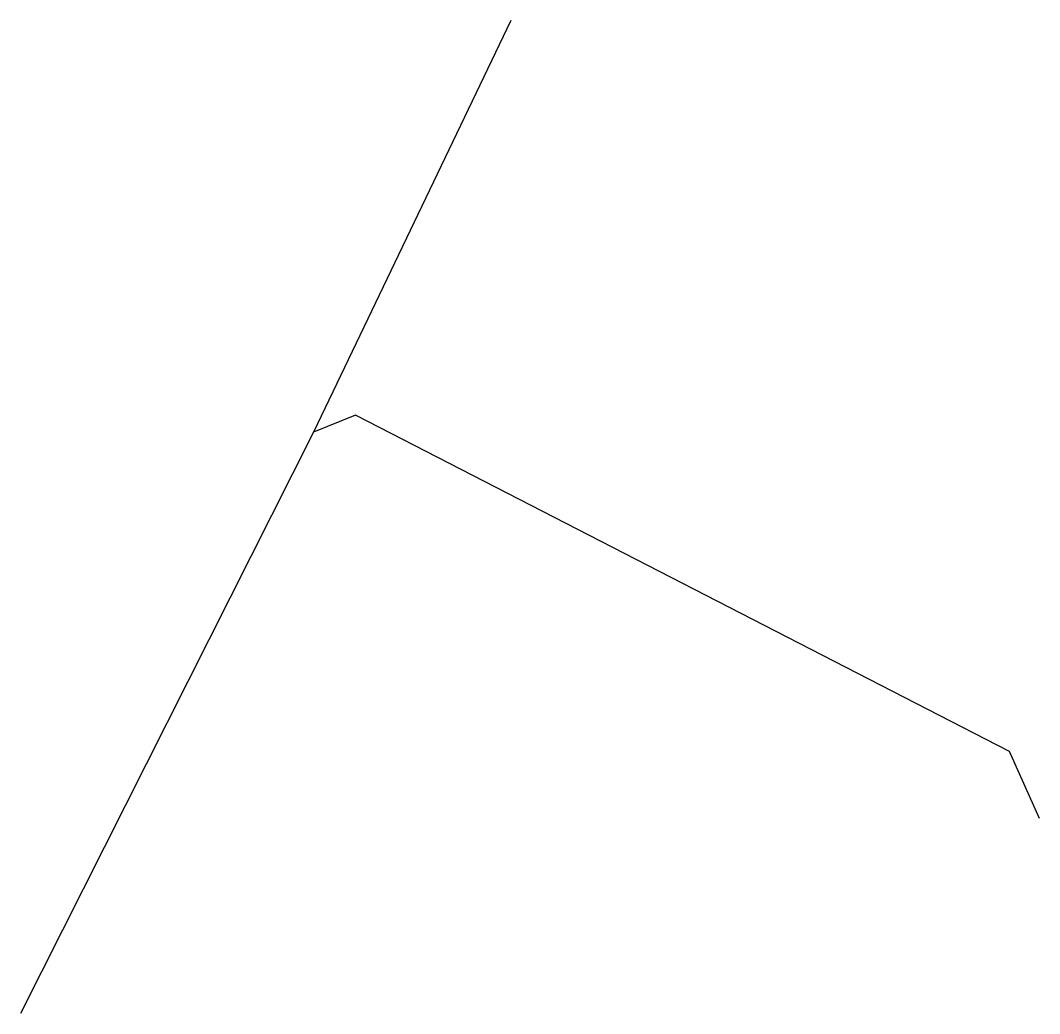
# Model space of a CAD drawing. Header units: metres. Extents: x 2810977.3 to 2811000.1, y 1183939.8 to 1183961.9.
import ezdxf

# ---------------------------------------------------------------- set-up
doc = ezdxf.new("R2010")
doc.units = ezdxf.units.M
doc.layers.add('war_leitung', color=7, linetype='Continuous')

msp = doc.modelspace()

# ---------------------------------------------------------------- linework, layer by layer
at = {"layer": 'war_leitung', "color": 160, "true_color": 0x0048ff}
for points in [[(2810988.287, 1183961.919), (2810983.877, 1183952.729)], [(2811000.087, 1183944.109), (2810999.417, 1183945.609), (2810984.817, 1183953.109), (2810983.877, 1183952.729)], [(2810983.877, 1183952.729), (2810977.337, 1183939.758)]]:
    msp.add_lwpolyline(points, dxfattribs=at)

doc.saveas('drawing.dxf')
